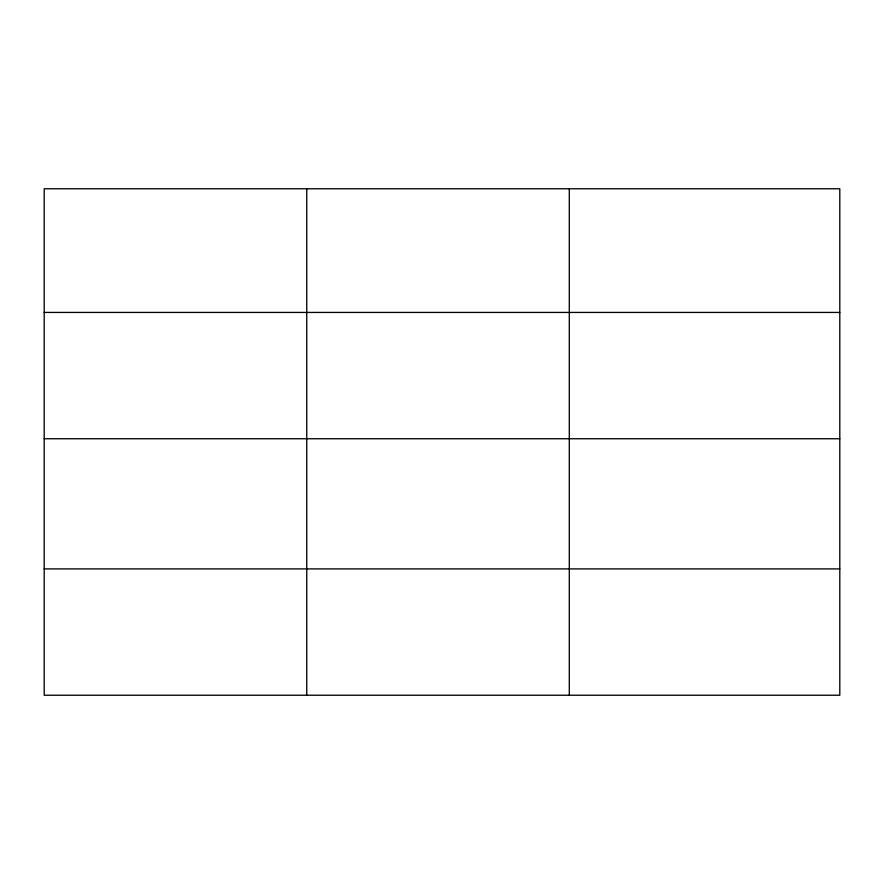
<?xml version="1.0" encoding="UTF-8"?>
<svg xmlns="http://www.w3.org/2000/svg" width="884" height="884" viewBox="0 0 884 884"><rect width="100%" height="100%" fill="white"/><g stroke="black" fill="none" stroke-linecap="round" stroke-linejoin="round"><path stroke-width="1.33" d="M839.8 438.751L839.8 188.767L44.2 188.767L44.2 695.233L839.8 695.233L839.8 438.751L44.2 438.751M44.2 312.428L839.8 312.428M44.2 568.909L839.8 568.909M569.296 188.767L569.296 695.233M306.748 188.767L306.748 695.233"/></g></svg>
